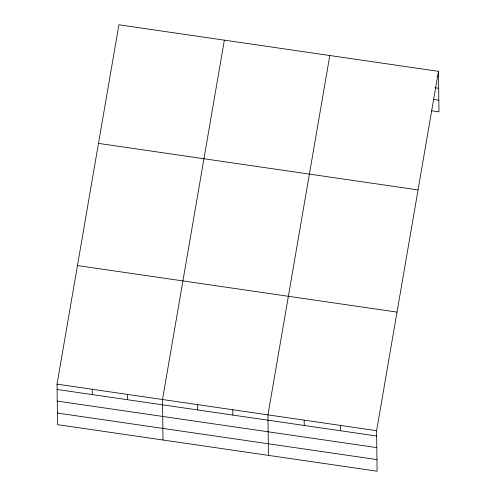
<?xml version="1.0" encoding="UTF-8"?>
<svg xmlns="http://www.w3.org/2000/svg" width="496" height="496" viewBox="0 0 496 496"><rect width="100%" height="100%" fill="white"/><g stroke="black" fill="none" stroke-linecap="round" stroke-linejoin="round"><path stroke-width="0.74" d="M438.464 71.343L376.607 430.695L377.096 471.2L57.536 424.657L57.04 384.152L118.904 24.8L438.464 71.343L438.96 111.848L431.415 110.751M224.359 40.157L162.496 399.516L162.992 440.014M329.815 55.521L267.952 414.873L268.448 455.378M437.019 76.446L438.532 76.669M434.899 87.724L438.675 88.276M433.535 99.467L438.817 100.235M98.487 143.387L418.054 189.931M77.457 265.565L397.017 312.108M57.04 384.152L376.607 430.695M57.102 389.478L376.669 436.021M57.245 401.084L376.811 447.628M57.393 413.044L376.96 459.587M340.386 425.425L340.454 430.745M304.172 420.149L304.234 425.469M232.798 409.752L232.866 415.071M197.65 404.631L197.712 409.956M127.342 394.394L127.41 399.714M92.194 389.273L92.256 394.593"/></g></svg>
